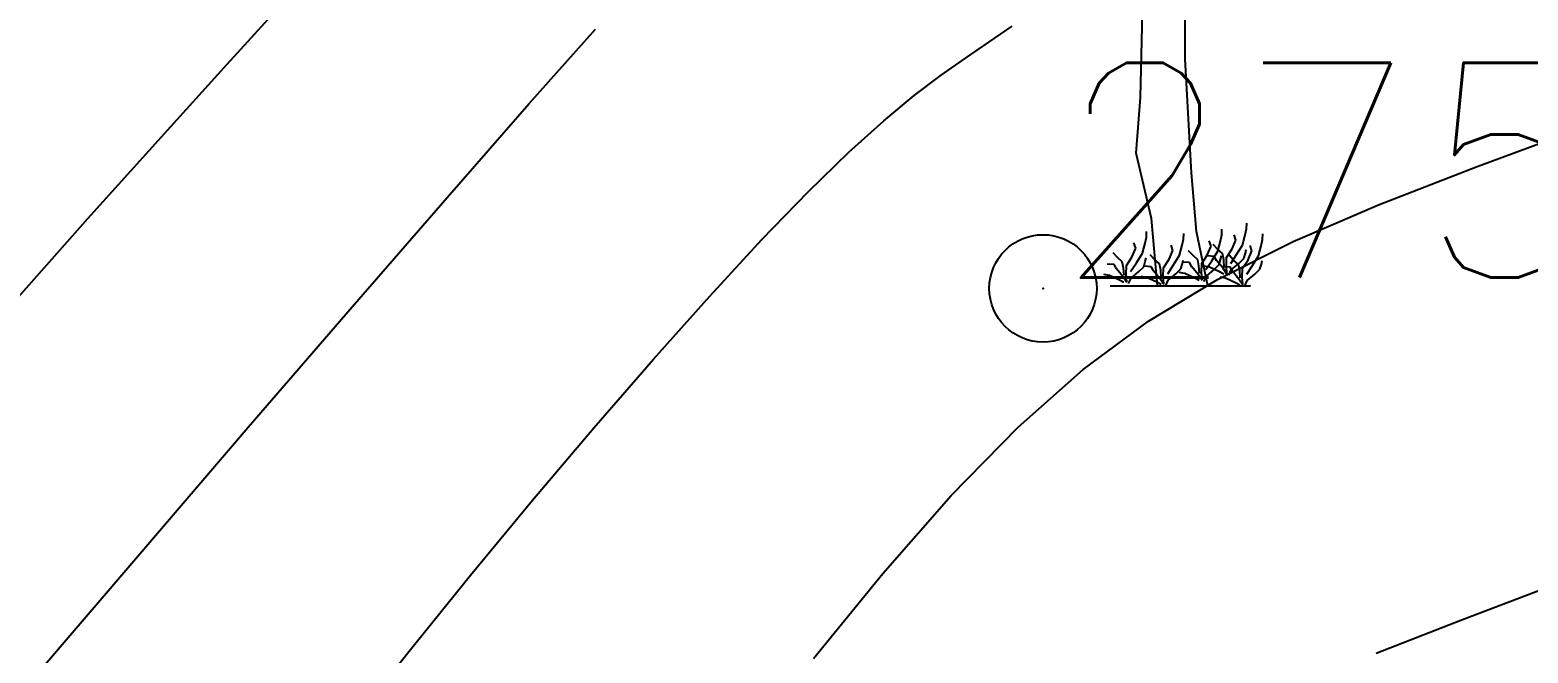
# Model space of a CAD drawing. Header units: millimetres. Extents: x 524954 to 526204, y 9523489 to 9524010.
# Drawn here: x 526014.07 to 526021.05, y 9523733.77 to 9523736.67 of the extents above; entities that cross this region are included whole.
import ezdxf

# ---------------------------------------------------------------- set-up
doc = ezdxf.new("R2010")
doc.units = ezdxf.units.MM
doc.header["$PDMODE"] = 32
doc.header["$PDSIZE"] = 0.5
doc.linetypes.add('ACAD_ISO12W100', pattern=[21, 12, -3, 0, -3, 0, -3])
for name, color, linetype in [('Arbre', 34, 'ACAD_ISO12W100'), ('CN_01_00', 3, 'Continuous'), ('CN_02_00', 4, 'Continuous'), ('CN_05_00', 6, 'Continuous'), ('TopoAlt', 3, 'Continuous'), ('TOPOJIS', 7, 'Continuous')]:
    doc.layers.add(name, color=color, linetype=linetype)
doc.styles.add('Simplex 1.0', font='Simplex.shx', dxfattribs={"width": 0.99, "height": 1})

# ---------------------------------------------------------------- blocks, each defined once
blk = doc.blocks.new('TCPOINT M')
at = {"color": 0}
blk.add_point((0, 0), dxfattribs=at)
at = {"layer": 'TopoAlt', "style": 'Simplex 1.0', "width": 0.99}
blk.add_attdef('ALT', (0.15, 0.15), '', height=1, dxfattribs=at)
blk = doc.blocks.new('v088')
at = {"linetype": 'Continuous'}
for p, q in [((-0.373, 1.752), (-0.352, 2.542)), ((0.043, 2.109), (0.045, 2.625)), ((0.102, 1.053), (0.043, 2.109)), ((-0.412, 1.235), (-0.373, 1.752)), ((-0.268, 0.628), (-0.412, 1.235)), ((0.151, 0.506), (0.102, 1.053)), ((-0.213, 0), (-0.268, 0.628)), ((0.256, 0), (0.151, 0.506)), ((-0.654, 0), (0.654, 0))]:
    blk.add_line(p, q, dxfattribs=at)
at = {"color": 3, "linetype": 'Continuous'}
for p, q in [((0.615, 0.531), (0.618, 0.584)), ((-0.329, 0.397), (-0.317, 0.454)), ((-0.317, 0.454), (-0.315, 0.507)), ((0.017, 0.377), (0.029, 0.435)), ((0.029, 0.435), (0.031, 0.488)), ((0.373, 0.416), (0.385, 0.474)), ((0.385, 0.474), (0.387, 0.526)), ((0.481, 0.344), (0.517, 0.426)), ((0.517, 0.426), (0.5, 0.476)), ((0.579, 0.38), (0.603, 0.474)), ((0.603, 0.474), (0.615, 0.531)), ((0.752, 0.373), (0.765, 0.43)), ((0.765, 0.43), (0.767, 0.483)), ((-0.587, 0.264), (-0.627, 0.308)), ((-0.452, 0.267), (-0.416, 0.349)), ((-0.416, 0.349), (-0.433, 0.399)), ((-0.409, 0.214), (-0.353, 0.303)), ((-0.353, 0.303), (-0.329, 0.397)), ((-0.24, 0.245), (-0.281, 0.288)), ((-0.106, 0.248), (-0.07, 0.329)), ((-0.07, 0.329), (-0.087, 0.38)), ((-0.063, 0.195), (-0.007, 0.284)), ((-0.007, 0.284), (0.017, 0.377)), ((0.115, 0.284), (0.075, 0.327)), ((0.161, 0.243), (0.115, 0.284)), ((0.2, 0.207), (0.25, 0.286)), ((0.25, 0.286), (0.286, 0.368)), ((0.286, 0.368), (0.269, 0.418)), ((0.293, 0.233), (0.349, 0.322)), ((0.346, 0.341), (0.305, 0.385)), ((0.392, 0.301), (0.346, 0.341)), ((0.349, 0.322), (0.373, 0.416)), ((0.404, 0.243), (0.392, 0.301)), ((0.43, 0.264), (0.481, 0.344)), ((0.495, 0.24), (0.454, 0.284)), ((0.469, 0.209), (0.524, 0.291)), ((0.524, 0.291), (0.579, 0.38)), ((0.591, 0.255), (0.606, 0.303)), ((0.606, 0.303), (0.613, 0.337)), ((0.63, 0.243), (0.666, 0.325)), ((0.666, 0.325), (0.649, 0.375)), ((0.728, 0.279), (0.752, 0.373)), ((-0.618, 0.197), (-0.683, 0.202)), ((-0.596, 0.159), (-0.618, 0.197)), ((-0.536, 0.087), (-0.596, 0.159)), ((-0.541, 0.224), (-0.587, 0.264)), ((-0.529, 0.166), (-0.541, 0.224)), ((-0.524, 0.099), (-0.529, 0.166)), ((-0.505, 0.106), (-0.502, 0.188)), ((-0.502, 0.188), (-0.452, 0.267)), ((-0.464, 0.132), (-0.409, 0.214)), ((-0.387, 0.132), (-0.341, 0.178)), ((-0.341, 0.178), (-0.327, 0.226)), ((-0.272, 0.178), (-0.337, 0.183)), ((-0.327, 0.226), (-0.32, 0.26)), ((-0.25, 0.139), (-0.272, 0.178)), ((-0.195, 0.204), (-0.24, 0.245)), ((-0.183, 0.147), (-0.195, 0.204)), ((-0.178, 0.079), (-0.183, 0.147)), ((-0.159, 0.087), (-0.156, 0.168)), ((-0.156, 0.168), (-0.106, 0.248)), ((-0.118, 0.113), (-0.063, 0.195)), ((-0.041, 0.113), (0.005, 0.159)), ((0.005, 0.159), (0.019, 0.207)), ((0.019, 0.207), (0.026, 0.24)), ((0.084, 0.216), (0.019, 0.221)), ((0.106, 0.178), (0.084, 0.216)), ((0.166, 0.106), (0.106, 0.178)), ((0.173, 0.185), (0.161, 0.243)), ((0.178, 0.118), (0.173, 0.185)), ((0.197, 0.125), (0.2, 0.207)), ((0.272, 0.173), (0.221, 0.183)), ((0.238, 0.151), (0.293, 0.233)), ((0.243, 0.091), (0.315, 0.151)), ((0.315, 0.274), (0.25, 0.279)), ((0.365, 0.13), (0.272, 0.173)), ((0.337, 0.236), (0.315, 0.274)), ((0.315, 0.151), (0.361, 0.197)), ((0.397, 0.163), (0.337, 0.236)), ((0.361, 0.197), (0.375, 0.245)), ((0.375, 0.245), (0.382, 0.279)), ((0.433, 0.108), (0.397, 0.163)), ((0.464, 0.173), (0.399, 0.178)), ((0.409, 0.175), (0.404, 0.243)), ((0.428, 0.183), (0.43, 0.264)), ((0.433, 0.113), (0.428, 0.183)), ((0.45, 0.099), (0.474, 0.149)), ((0.486, 0.135), (0.464, 0.173)), ((0.474, 0.149), (0.546, 0.209)), ((0.541, 0.2), (0.495, 0.24)), ((0.553, 0.142), (0.541, 0.2)), ((0.546, 0.209), (0.591, 0.255)), ((0.558, 0.075), (0.553, 0.142)), ((0.577, 0.082), (0.579, 0.163)), ((0.579, 0.163), (0.63, 0.243)), ((0.618, 0.108), (0.673, 0.19)), ((0.673, 0.19), (0.728, 0.279)), ((0.695, 0.108), (0.74, 0.154)), ((0.74, 0.154), (0.755, 0.202)), ((0.755, 0.202), (0.762, 0.236)), ((-0.661, 0.096), (-0.712, 0.106)), ((-0.567, 0.053), (-0.661, 0.096)), ((-0.527, 0.031), (-0.567, 0.053)), ((-0.5, 0.031), (-0.536, 0.087)), ((-0.5, 0.036), (-0.505, 0.106)), ((-0.483, 0.022), (-0.459, 0.072)), ((-0.459, 0.072), (-0.387, 0.132)), ((-0.315, 0.077), (-0.365, 0.087)), ((-0.221, 0.034), (-0.315, 0.077)), ((-0.19, 0.067), (-0.25, 0.139)), ((-0.18, 0.012), (-0.221, 0.034)), ((-0.154, 0.012), (-0.19, 0.067)), ((-0.154, 0.017), (-0.159, 0.087)), ((-0.137, 0.002), (-0.113, 0.053)), ((-0.113, 0.053), (-0.041, 0.113)), ((0.041, 0.115), (-0.01, 0.125)), ((0.135, 0.072), (0.041, 0.115)), ((0.175, 0.05), (0.135, 0.072)), ((0.202, 0.05), (0.166, 0.106)), ((0.202, 0.055), (0.197, 0.125)), ((0.219, 0.041), (0.243, 0.091)), ((0.406, 0.108), (0.365, 0.13)), ((0.421, 0.072), (0.37, 0.082)), ((0.514, 0.029), (0.421, 0.072)), ((0.546, 0.063), (0.486, 0.135)), ((0.555, 0.007), (0.514, 0.029)), ((0.582, 0.007), (0.546, 0.063)), ((0.582, 0.012), (0.577, 0.082)), ((0.599, -0.002), (0.623, 0.048)), ((0.623, 0.048), (0.695, 0.108))]:
    blk.add_line(p, q, dxfattribs=at)

msp = doc.modelspace()

# ---------------------------------------------------------------- linework, layer by layer
at = {"layer": 'CN_01_00', "elevation": 277, "flags": 128}
msp.add_lwpolyline([(526014.0737, 9523733.6371), (526014.5819, 9523734.2319), (526015.0873, 9523734.8207), (526015.5708, 9523735.3809), (526016.0135, 9523735.8904), (526016.3963, 9523736.3267), (526016.7051, 9523736.6732)], dxfattribs=at)
at = {"layer": 'CN_02_00', "flags": 128}
for points, elevation in [([(526013.9602, 9523735.3625), (526014.3407, 9523735.7913), (526014.6827, 9523736.1726), (526014.9889, 9523736.5106), (526015.2618, 9523736.8091)], 278), ([(526015.5572, 9523733.426), (526015.8364, 9523733.7785), (526016.1232, 9523734.1323), (526016.4122, 9523734.4811), (526016.6978, 9523734.8181), (526016.9747, 9523735.1369), (526017.2372, 9523735.4309), (526017.4798, 9523735.6936), (526017.6971, 9523735.9185), (526017.8853, 9523736.1013), (526018.0477, 9523736.2473), (526018.1891, 9523736.3638), (526018.3146, 9523736.4586), (526018.4291, 9523736.539), (526018.5377, 9523736.6127), (526018.6452, 9523736.687)], 276), ([(526020.3413, 9523733.7691), (526020.7435, 9523733.9253), (526021.2617, 9523734.1227), (526021.9162, 9523734.3718), (526022.719, 9523734.6818), (526023.6496, 9523735.0568), (526024.6791, 9523735.4995)], 274)]:
    msp.add_lwpolyline(points, dxfattribs=dict(at, elevation=elevation))
at = {"layer": 'CN_05_00', "elevation": 275, "flags": 128}
msp.add_lwpolyline([(526017.7209, 9523733.7446), (526018.0432, 9523734.1404), (526018.3625, 9523734.503), (526018.6741, 9523734.8215), (526018.9763, 9523735.0889), (526019.2807, 9523735.3136), (526019.6017, 9523735.5081), (526019.9542, 9523735.6847), (526020.3528, 9523735.8558), (526020.812, 9523736.0338), (526021.3466, 9523736.2312), (526021.9712, 9523736.4602), (526022.6948, 9523736.7323), (526023.5043, 9523737.054), (526024.3809, 9523737.4311), (526025.3059, 9523737.869)], dxfattribs=at)

# ---------------------------------------------------------------- block references
at = {"layer": 'Arbre', "xscale": 0.5, "yscale": 0.5, "zscale": 0.5}
msp.add_blockref('v088', (526019.4296, 9523735.4787), dxfattribs=at)
at = {"layer": 'TOPOJIS'}
ref = msp.add_blockref('TCPOINT M', (526018.7896, 9523735.4667, 275.03), dxfattribs=at)
ref.add_attrib('ALT', '275.03', (526018.8396, 9523735.5167, 275.03), dxfattribs={"layer": 'TopoAlt', "height": 1, "style": 'Simplex 1.0', "width": 0.99})

doc.saveas('drawing.dxf')
